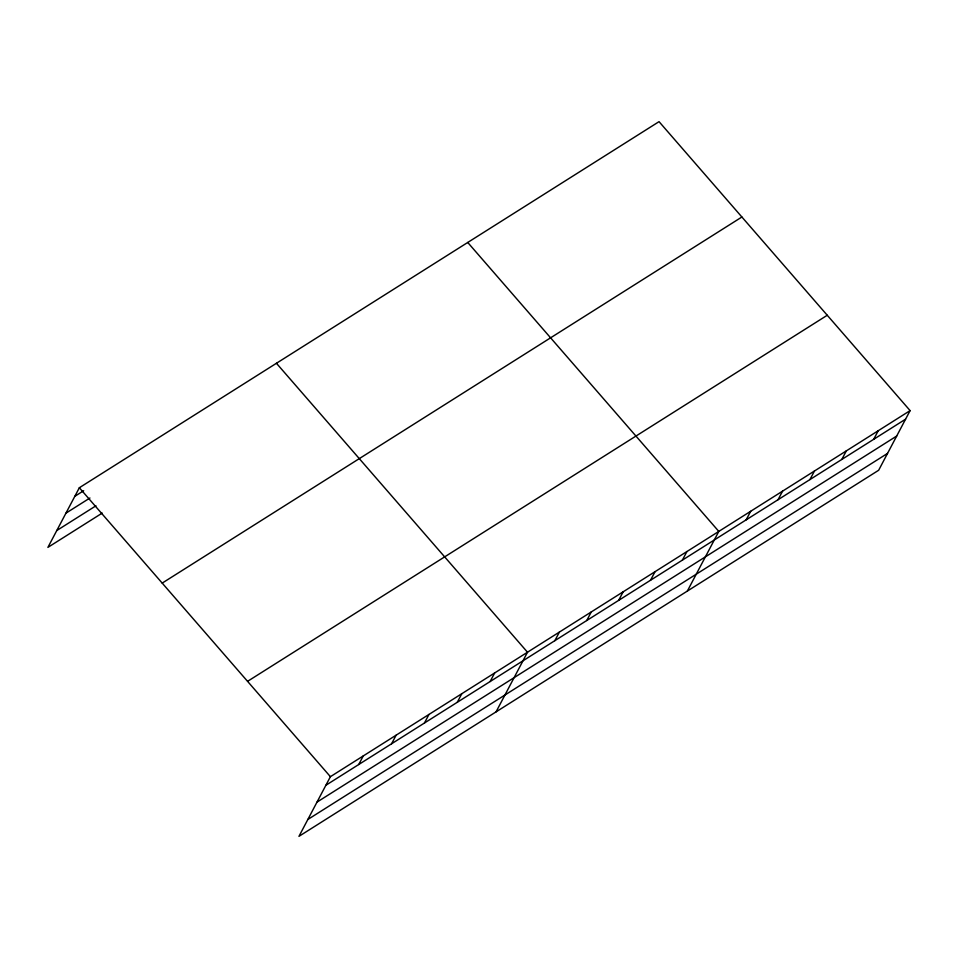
<?xml version="1.0" encoding="UTF-8"?>
<svg xmlns="http://www.w3.org/2000/svg" width="958" height="958" viewBox="0 0 958 958"><rect width="100%" height="100%" fill="white"/><g stroke="black" fill="none" stroke-linecap="round" stroke-linejoin="round"><path stroke-width="1.44" d="M910.1 410.611L330.402 776.687L298.956 836.346L878.654 470.258L910.1 410.611L659.044 121.654L79.346 487.742L47.9 547.389L102.231 513.081M358.735 764.52L363.25 755.946M391.582 743.767L396.109 735.205M424.442 723.027L428.956 714.452M457.289 702.286L461.804 693.712M490.137 681.533L494.651 672.971M496.052 711.878L527.499 652.218L276.443 363.274M554.862 640.663L559.388 632.088M586.751 620.521L591.266 611.958M618.629 600.391L623.155 591.816M650.518 580.249L655.033 571.687M682.395 560.119L686.922 551.545M687.353 591.062L718.799 531.415L467.744 242.47M746.162 519.847L750.689 511.285M778.052 499.717L782.566 491.143M809.929 479.575L814.456 471.013M841.819 459.445L846.333 450.871M873.696 439.315L878.223 430.741M74.832 496.316L83.681 490.724M65.946 513.165L89.944 498.004M56.785 530.54L95.956 505.8M162.201 583.099L741.887 217.011M247.559 681.342L827.257 315.254M325.888 785.261L905.585 419.173M317.002 802.121L896.7 436.034M307.841 819.485L887.539 453.397M79.346 487.742L330.402 776.687"/></g></svg>
